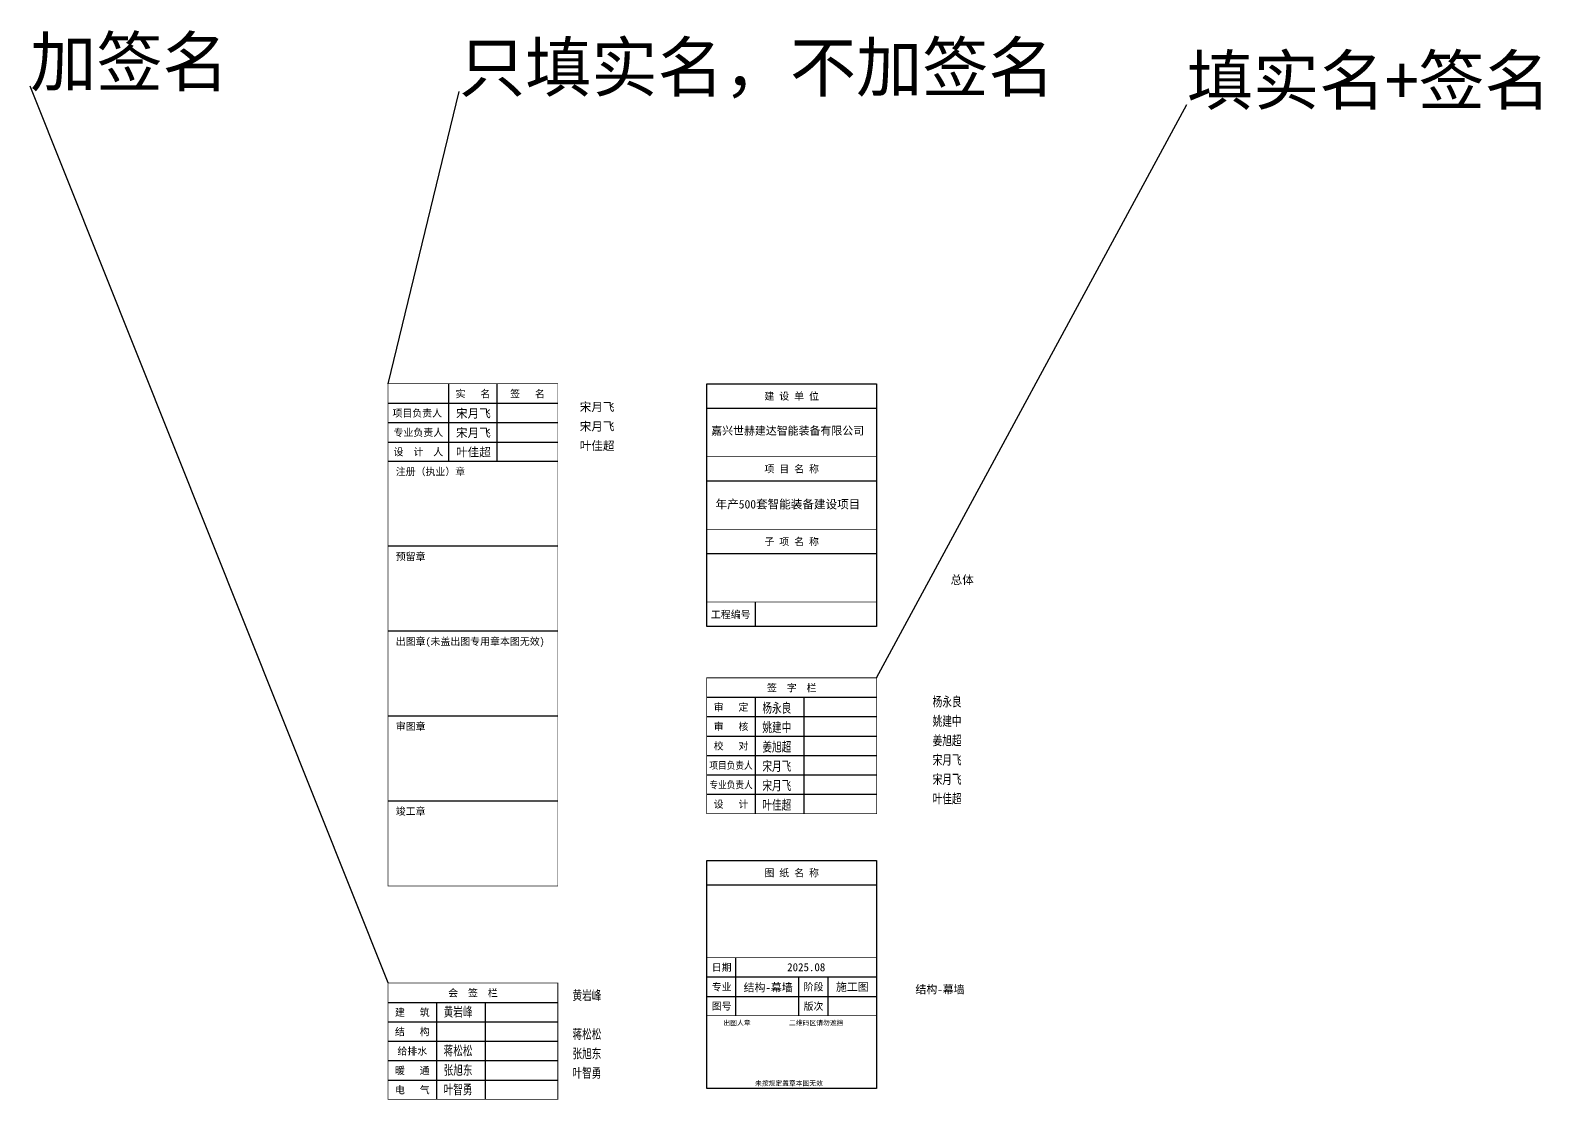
# Model space of a CAD drawing. Extents: x 782294 to 1727252, y -631030 to 17645.
# Drawn here: x 1075484 to 1137756, y -26445 to 17645 of the extents above; entities that cross this region are included whole.
import ezdxf
from ezdxf.enums import TextEntityAlignment as Align

# ---------------------------------------------------------------- set-up
doc = ezdxf.new("R2010")
doc.units = 0
doc.layers.add('0-cxFrame', color=155, linetype='Continuous')
doc.layers.add('qianming', color=155, linetype='Continuous')
doc.styles.add('BZHZ', font='bzxw', dxfattribs={"width": 0.8, "bigfont": 'bzhz'})
doc.styles.add('cx_biaoti', font='')
doc.styles.add('cx_tuming', font='simhei.ttf')
doc.styles.add('图框宋体', font='', dxfattribs={"width": 0.75})
doc.styles.add('黑体', font='simhei.ttf', dxfattribs={"height": 12})
doc.styles.get('cx_biaoti').set_extended_font_data('SimSun')
doc.styles.get('图框宋体').set_extended_font_data('SimSun')

# ---------------------------------------------------------------- blocks, each defined once
blk = doc.blocks.new('zjcx_lan_xinxi(Dragon)')
for p, q in [((7000, -3200), (0, -3200)), ((7000, -6700), (0, -6700)), ((7000, -10200), (0, -10200)), ((7000, -13700), (0, -13700)), ((7000, -17200), (0, -17200))]:
    blk.add_line(p, q)
at = {"const_width": 25}
blk.add_lwpolyline([(0, -20700), (7000, -20700), (7000, 0), (0, 0)], close=True, dxfattribs=at)
for points in [[(2500, -3200), (2500, 0)], [(4500, -3200), (4500, 0)], [(0, -800), (7000, -800)], [(0, -1600), (7000, -1600)], [(0, -2400), (7000, -2400)]]:
    blk.add_lwpolyline(points)
for points in [[(7000, -3200), (7000, 0)], [(0, -3200), (7000, -3200)], [(0, -20700), (7000, -20700), (7000, -3200)], [(0, -20700), (7000, -20700)]]:
    blk.add_lwpolyline(points, dxfattribs=at)
at = {"style": '图框宋体'}
for s, p in [('实   名', (3500, -400)), ('签   名', (5750, -400)), ('项目负责人', (1204, -1200)), ('专业负责人', (1250, -2000)), ('设  计  人', (1250, -2800))]:
    blk.add_text(s, height=300, dxfattribs=at).set_placement(p, align=Align.MIDDLE)
for s, p in [('注册（执业）章', (318, -3771)), ('预留章', (318, -7271)), ('出图章(未盖出图专用章本图无效)', (318, -10771)), ('审图章', (318, -14271)), ('竣工章', (318, -17771))]:
    blk.add_text(s, height=300, dxfattribs=at).set_placement(p)
blk = doc.blocks.new('T-信息(Dragon)')
at = {"layer": '0-cxFrame'}
blk.add_blockref('zjcx_lan_xinxi(Dragon)', (0, 0), dxfattribs=at)
at = {"layer": 'qianming', "color": 3, "style": 'cx_biaoti'}
for s, p in [('宋月飞', (3519, -1222)), ('宋月飞', (3519, -2022)), ('叶佳超', (3519, -2822))]:
    blk.add_text(s, height=350, dxfattribs=at).set_placement(p, align=Align.MIDDLE_CENTER)
blk = doc.blocks.new('zjcx_lan_huiqian(Dragon)')
for p, q in [((-7000, -800), (0, -800)), ((-5000, -800), (-5000, -4800)), ((-3000, -800), (-3000, -4800)), ((-7000, -1600), (0, -1600)), ((-7000, -2400), (0, -2400)), ((-7000, -3200), (0, -3200)), ((-7000, -4000), (0, -4000))]:
    blk.add_line(p, q)
at = {"const_width": 30}
blk.add_lwpolyline([(-7000, 0), (0, 0)], dxfattribs=at)
blk.add_lwpolyline([(-7000, 0), (0, 0), (0, -4800), (-7000, -4800)], close=True, dxfattribs=at)
at = {"style": 'cx_biaoti'}
for s, p in [('会  签  栏', (-3500, -400)), ('建   筑', (-6000, -1200)), ('结   构', (-6000, -2000)), ('给排水', (-6000, -2800)), ('暖   通', (-6000, -3600)), ('电   气', (-6000, -4400))]:
    blk.add_text(s, height=300, dxfattribs=at).set_placement(p, align=Align.MIDDLE)
blk = doc.blocks.new('T-汇签(Dragon)')
at = {"layer": '0-cxFrame'}
blk.add_blockref('zjcx_lan_huiqian(Dragon)', (0, 0), dxfattribs=at)
at = {"layer": 'qianming', "style": 'BZHZ', "width": 0.8}
for s, p in [('黄岩峰', (-4113, -1180)), ('蒋松松', (-4113, -2780)), ('张旭东', (-4113, -3580)), ('叶智勇', (-4113, -4380))]:
    blk.add_text(s, height=450, dxfattribs=at).set_placement(p, align=Align.MIDDLE)
blk = doc.blocks.new('zjcx_lan_qianzi(Dragon)')
for p, q in [((-7000, 4800), (0, 4800)), ((-5000, 4800), (-5000, 0)), ((-3000, 4800), (-3000, 0)), ((-7000, 4000), (0, 4000)), ((-7000, 3200), (0, 3200)), ((-7000, 2400), (0, 2400)), ((-7000, 1600), (0, 1600)), ((-7000, 800), (0, 800))]:
    blk.add_line(p, q)
at = {"const_width": 30}
blk.add_lwpolyline([(-7000, 5600), (0, 5600)], dxfattribs=at)
blk.add_lwpolyline([(-7000, 5600), (0, 5600), (0, 0), (-7000, 0)], close=True, dxfattribs=at)
at = {"style": 'cx_biaoti'}
for s, p in [('签  字  栏', (-3500, 5200)), ('审   定', (-6000, 4400)), ('审   核', (-6000, 3600)), ('校   对', (-6000, 2800)), ('设   计', (-6000, 400))]:
    blk.add_text(s, height=300, dxfattribs=at).set_placement(p, align=Align.MIDDLE)
at = {"style": 'cx_biaoti', "width": 0.85}
for s, p in [('项目负责人', (-6000, 2000)), ('专业负责人', (-6000, 1200))]:
    blk.add_text(s, height=300, dxfattribs=at).set_placement(p, align=Align.MIDDLE)
blk = doc.blocks.new('T-签字(Dragon)')
at = {"layer": '0-cxFrame'}
blk.add_blockref('zjcx_lan_qianzi(Dragon)', (0, 0), dxfattribs=at)
at = {"layer": 'qianming', "style": 'BZHZ', "width": 0.8}
for s, p in [('杨永良', (-4113, 4367)), ('姚建中', (-4113, 3567)), ('姜旭超', (-4113, 2767)), ('宋月飞', (-4113, 1967)), ('宋月飞', (-4113, 1167)), ('叶佳超', (-4113, 367))]:
    blk.add_text(s, height=450, dxfattribs=at).set_placement(p, align=Align.MIDDLE)
blk = doc.blocks.new('zjcx_lan_tuming(Dragon)')
for p, q in [((-7000, 8400), (0, 8400)), ((-5800, 3000), (-5800, 5400)), ((-7000, 4600), (0, 4600)), ((-3200, 3000), (-3200, 4600)), ((-2000, 3000), (-2000, 4600)), ((-7000, 3800), (0, 3800))]:
    blk.add_line(p, q)
at = {"const_width": 30}
for points in [[(-7000, 9400), (0, 9400)], [(-7000, 5400), (0, 5400)], [(-7000, 3000), (0, 3000)], [(-7000, 0), (0, 0)]]:
    blk.add_lwpolyline(points, dxfattribs=at)
blk.add_lwpolyline([(-7000, 9400), (0, 9400), (0, 0), (-7000, 0)], close=True)
at = {"style": 'cx_biaoti'}
for s, p in [('图 纸 名 称', (-3500, 8900)), ('日期', (-6388, 5000)), ('专业', (-6388, 4200)), ('阶段', (-2600, 4200)), ('图号', (-6388, 3400)), ('版次', (-2600, 3400))]:
    blk.add_text(s, height=300, dxfattribs=at).set_placement(p, align=Align.MIDDLE)
for s, p in [('出图人章', (-6316, 2607)), ('二维码区请勿遮挡', (-3609, 2607)), ('未按规定盖章本图无效', (-5013, 120))]:
    blk.add_text(s, height=200, dxfattribs=at).set_placement(p)
blk = doc.blocks.new('T-图签(Dragon)')
blk.add_blockref('zjcx_lan_tuming(Dragon)', (0, 0))
at = {"color": 3, "style": 'cx_biaoti'}
for s, p in [('2025.08', (-2900, 5000)), ('结构-幕墙 ', (-4358, 4173)), ('施工图', (-1000, 4200))]:
    blk.add_text(s, height=330, dxfattribs=at).set_placement(p, align=Align.MIDDLE)
blk = doc.blocks.new('zjcx_lan_xiangmu(Dragon)')
for p, q in [((-7000, 9000), (0, 9000)), ((-7000, 6000), (0, 6000)), ((-7000, 3000), (0, 3000)), ((-5000, 1000), (-5000, 0))]:
    blk.add_line(p, q)
at = {"const_width": 30}
for points in [[(-7000, 10000), (0, 10000)], [(-7000, 7000), (0, 7000)], [(-7000, 7000), (0, 7000)], [(-7000, 4000), (0, 4000)], [(-7000, 4000), (0, 4000)], [(-7000, 1000), (0, 1000)], [(-7000, 0), (0, 0)]]:
    blk.add_lwpolyline(points, dxfattribs=at)
blk.add_lwpolyline([(-7000, 10000), (0, 10000), (0, 0), (-7000, 0)], close=True)
at = {"style": 'cx_biaoti'}
for s, p in [('建 设 单 位', (-3500, 9500)), ('项 目 名 称', (-3500, 6500)), ('子 项 名 称', (-3500, 3500)), ('工程编号', (-6013, 500))]:
    blk.add_text(s, height=300, dxfattribs=at).set_placement(p, align=Align.MIDDLE)
blk = doc.blocks.new('T-项目(Dragon)')
blk.add_blockref('zjcx_lan_xiangmu(Dragon)', (0, 0))
at = {"color": 3, "style": 'cx_tuming'}
for s, height, p in [('嘉兴世赫建达智能装备有限公司', 330, (-6816, 7901)), ('年产500套智能装备建设项目 ', 350, (-6638, 4859))]:
    blk.add_text(s, height=height, dxfattribs=at).set_placement(p)

msp = doc.modelspace()

# ---------------------------------------------------------------- linework, layer by layer
for p, q in [((1090235, -21629.6), (1075483.6, 15339.8)), ((1090235, 3070.4), (1093163.5, 15120.8)), ((1110375.2, -9050.5), (1123167.8, 14579.1))]:
    msp.add_line(p, q)

# ---------------------------------------------------------------- block references
at = {"layer": '0-cxFrame'}
for name, p in [('T-信息(Dragon)', (1090235, 3070.4)), ('T-项目(Dragon)', (1110375.2, -6929.4)), ('T-签字(Dragon)', (1110375.2, -14650.5)), ('T-图签(Dragon)', (1110375.2, -25981.4)), ('T-汇签(Dragon)', (1097235, -21629.6))]:
    msp.add_blockref(name, p, dxfattribs=at)

# ---------------------------------------------------------------- texts
at = {"style": '黑体'}
for s, p in [('加签名', (1075483.6, 15339.8)), ('只填实名，不加签名', (1093163.5, 15120.8)), ('填实名+签名', (1123167.8, 14579.1))]:
    msp.add_text(s, height=2000, dxfattribs=at).set_placement(p)
at = {"color": 3, "style": 'cx_tuming'}
msp.add_text('总体', height=350, dxfattribs=at).set_placement((1113427.3, -5189.4))
at = {"color": 3, "style": 'cx_biaoti'}
msp.add_text('结构-幕墙 ', height=330, dxfattribs=at).set_placement((1113101.3, -21883), align=Align.MIDDLE)
at = {"layer": 'qianming', "color": 3, "style": 'cx_biaoti'}
for s, p in [('宋月飞', (1098853.8, 2113)), ('宋月飞', (1098853.8, 1313)), ('叶佳超', (1098853.8, 513))]:
    msp.add_text(s, height=350, dxfattribs=at).set_placement(p, align=Align.MIDDLE_CENTER)
at = {"layer": 'qianming', "style": 'BZHZ', "width": 0.8}
for s, p in [('杨永良', (1113282, -10024.1)), ('姚建中', (1113282, -10824.1)), ('姜旭超', (1113282, -11624.1)), ('宋月飞', (1113282, -12424.1)), ('宋月飞', (1113282, -13224.1)), ('叶佳超', (1113282, -14024.1)), ('黄岩峰', (1098434.2, -22128.8)), ('蒋松松', (1098434.2, -23728.8)), ('张旭东', (1098434.2, -24528.8)), ('叶智勇', (1098434.2, -25328.8))]:
    msp.add_text(s, height=450, dxfattribs=at).set_placement(p, align=Align.MIDDLE)

doc.saveas('drawing.dxf')
